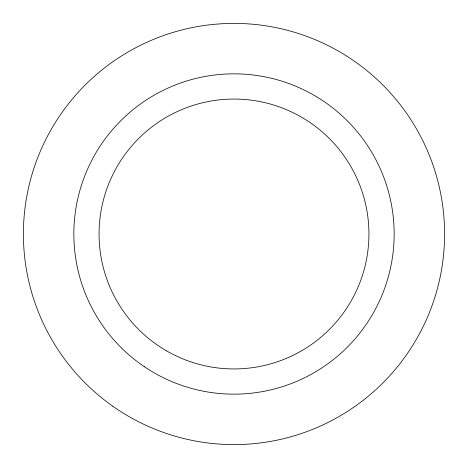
<?xml version="1.0" encoding="UTF-8"?>
<svg xmlns="http://www.w3.org/2000/svg" width="468" height="468" viewBox="0 0 468 468"><rect width="100%" height="100%" fill="white"/><g stroke="black" fill="none" stroke-linecap="round" stroke-linejoin="round"><path stroke-width="0.7" d="M112.735 406.183A210.6 210.6 0 0 0 443.746 252.925A210.6 210.6 0 0 0 145.513 42.892A210.6 210.6 0 0 0 112.735 406.183M166.532 350.86A134.936 134.936 0 0 0 368.936 234A134.936 134.936 0 0 0 166.532 117.14A134.936 134.936 0 0 0 166.532 350.86M144.232 366.631A160.155 160.155 0 0 0 393.746 245.425A160.155 160.155 0 0 0 164.022 89.938A160.155 160.155 0 0 0 144.232 366.631"/></g></svg>
